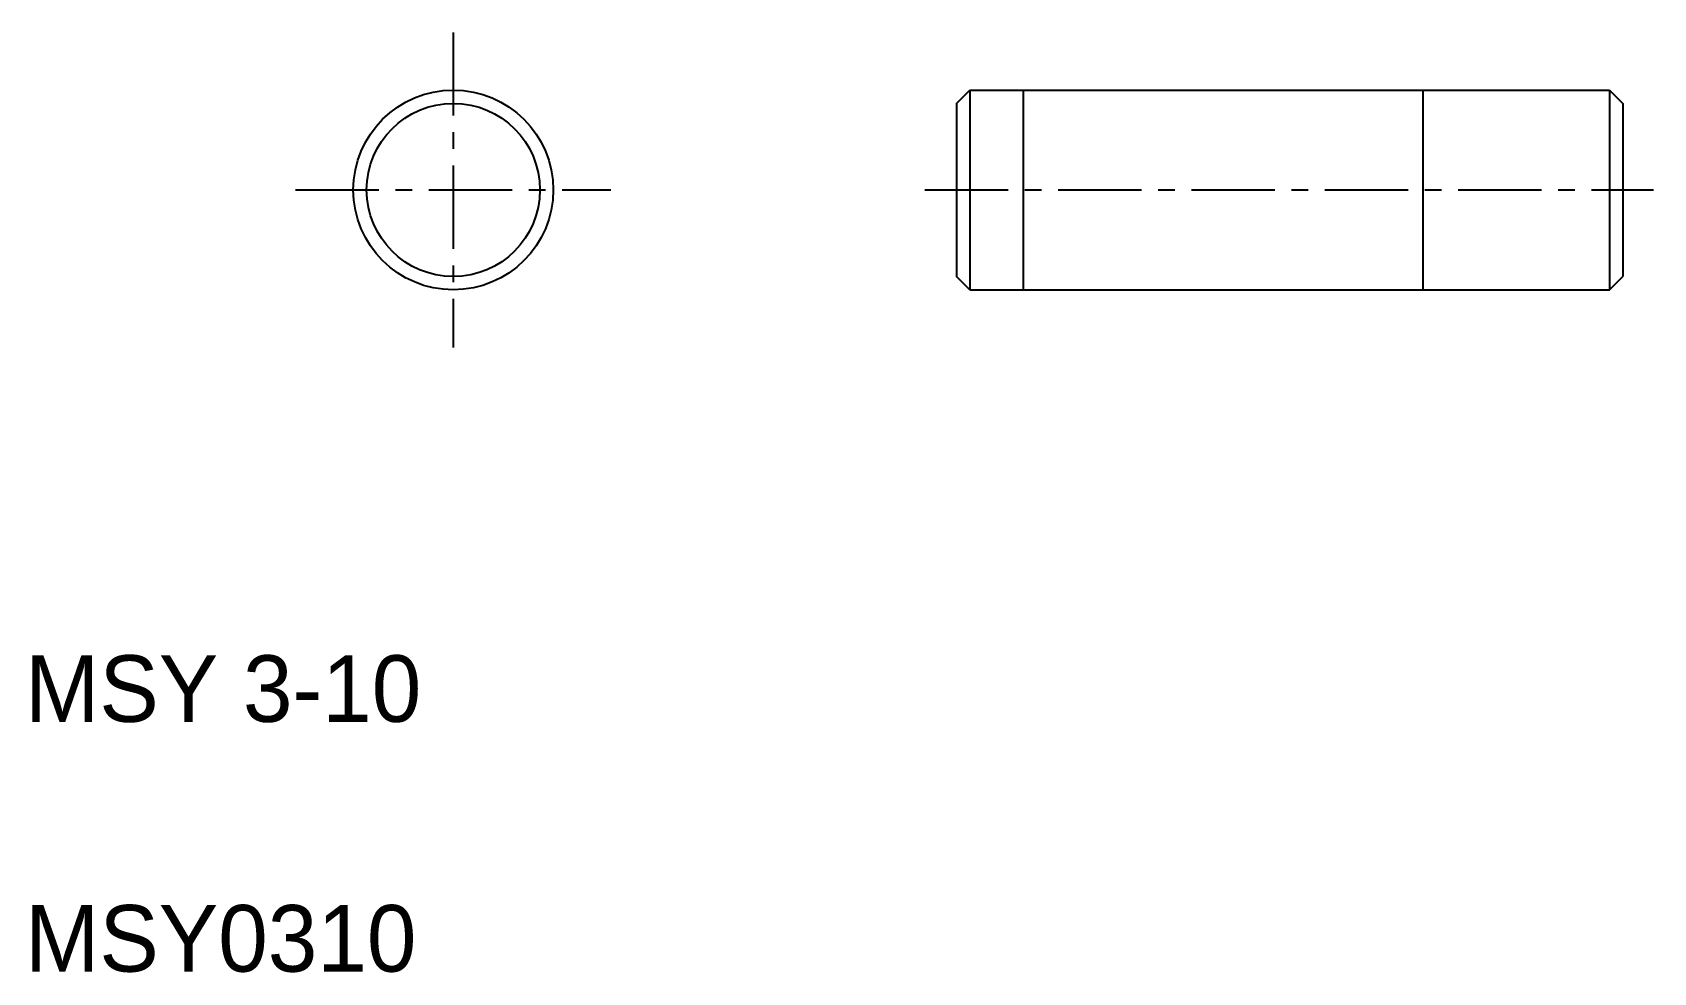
# Model space of a CAD drawing. Extents: x 2.6 to 26.9, y 2.5 to 16.6.
import ezdxf

# ---------------------------------------------------------------- set-up
doc = ezdxf.new("R2010")
doc.units = 0
doc.linetypes.add('CENTER', pattern=[2, 1.25, -0.25, 0.25, -0.25])
doc.layers.get('0').update_dxf_attribs({"linetype": 'CONTINUOUS'})
doc.layers.add('CENTER', color=1, linetype='CENTER')

msp = doc.modelspace()

# ---------------------------------------------------------------- linework, layer by layer
at = {"color": 7, "linetype": 'CONTINUOUS'}
for p, q in [((16.476, 15.537), (16.676, 15.737)), ((16.676, 15.737), (26.276, 15.737)), ((16.676, 15.737), (16.676, 12.737)), ((26.276, 15.737), (26.276, 12.737)), ((26.276, 15.737), (26.476, 15.537)), ((16.476, 15.537), (16.476, 12.937)), ((26.476, 15.537), (26.476, 12.937)), ((16.676, 12.737), (16.476, 12.937)), ((26.276, 12.737), (26.476, 12.937)), ((16.676, 12.737), (26.276, 12.737)), ((19.076, 12.737), (19.076, 12.737)), ((21.476, 12.737), (21.476, 12.737))]:
    msp.add_line(p, q, dxfattribs=at)
at = {"color": 3, "linetype": 'CONTINUOUS'}
for p, q in [((17.476, 15.737), (17.476, 12.737)), ((23.476, 15.737), (23.476, 12.737))]:
    msp.add_line(p, q, dxfattribs=at)
at = {"color": 7, "linetype": 'CONTINUOUS'}
for radius in [1.5, 1.3]:
    msp.add_circle((8.925, 14.237), radius, dxfattribs=at)
at = {"layer": 'CENTER', "color": 1, "linetype": 'CENTER'}
for p, q in [((8.925, 16.602), (8.925, 11.871)), ((6.559, 14.237), (11.29, 14.237)), ((16.004, 14.237), (26.937, 14.237))]:
    msp.add_line(p, q, dxfattribs=at)

# ---------------------------------------------------------------- texts
at = {"color": 7, "linetype": 'CONTINUOUS'}
for s, p in [('MSY 3-10', (2.5, 6.25)), ('MSY0310', (2.5, 2.5))]:
    msp.add_text(s, height=1, dxfattribs=at).set_placement(p)

doc.saveas('drawing.dxf')
